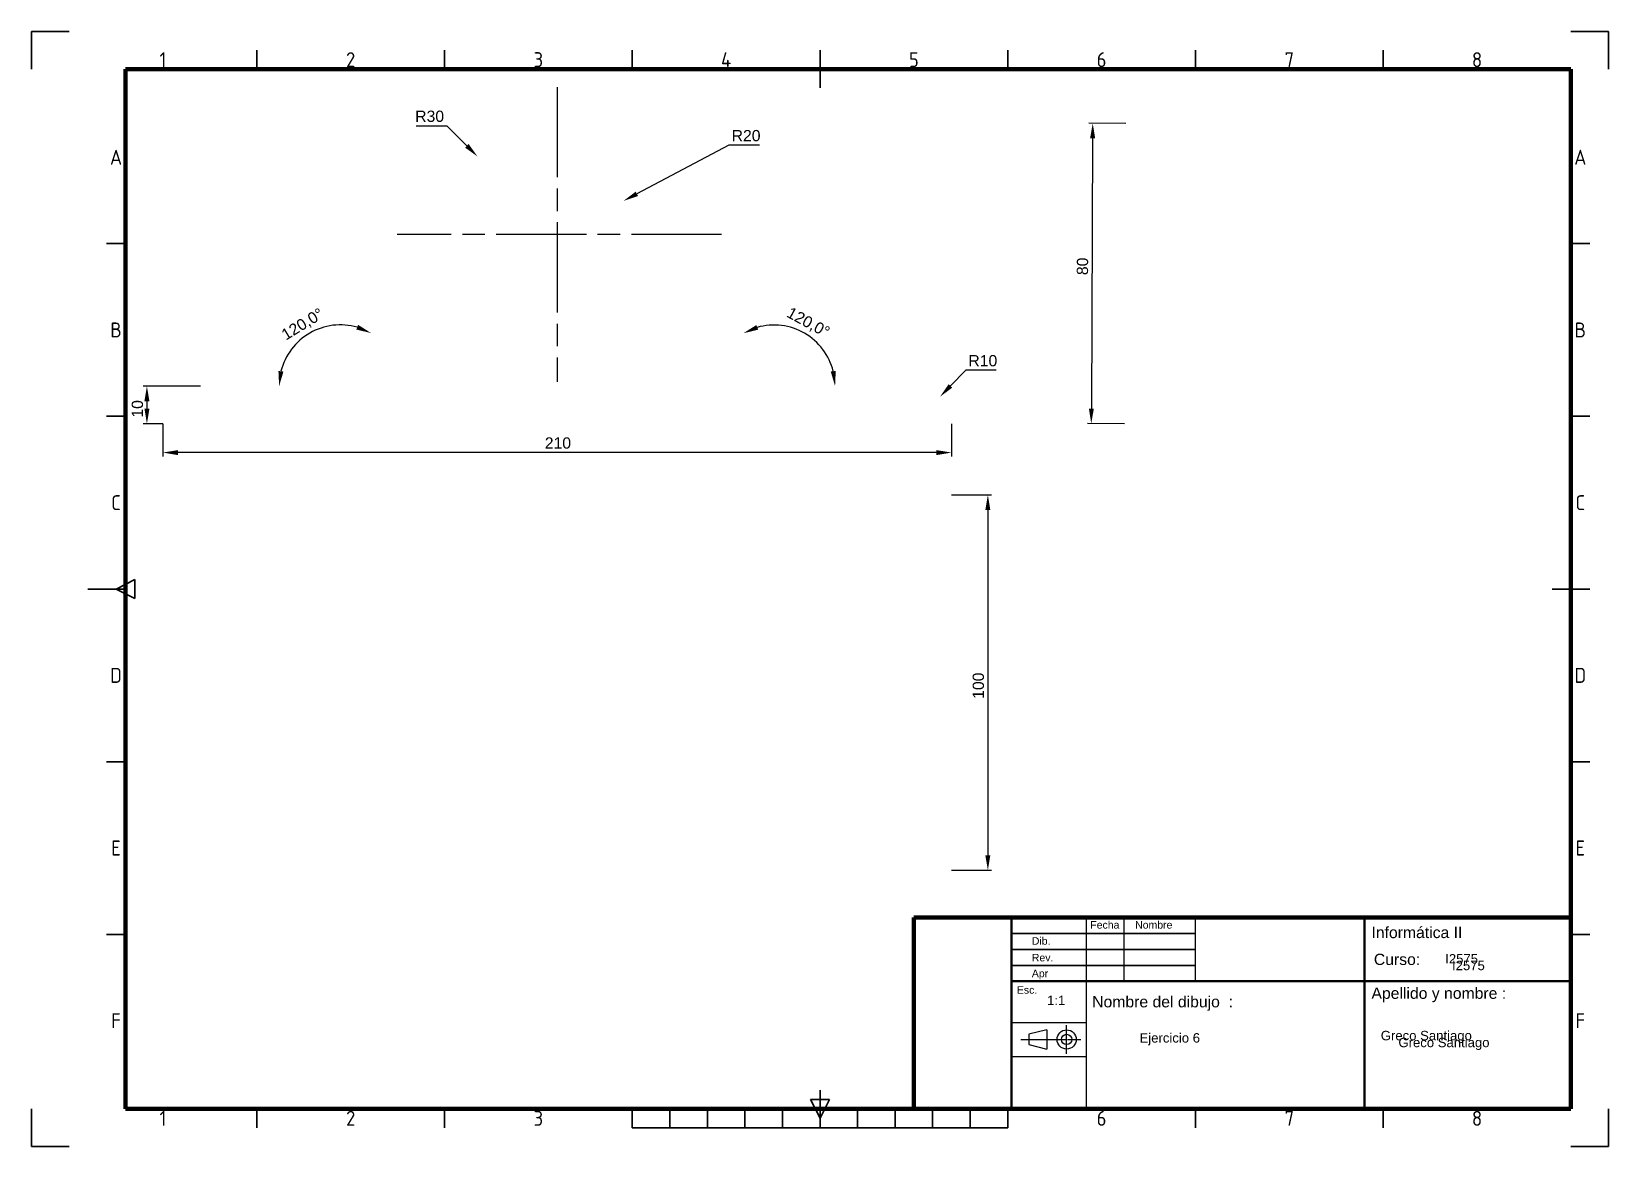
# Paper-space layout 'Papel' of a CAD drawing. Header units: millimetres. Extents: x 0 to 420, y 0 to 297.
import ezdxf
from ezdxf.enums import TextEntityAlignment as Align

# ---------------------------------------------------------------- set-up
doc = ezdxf.new("R2010")
doc.units = ezdxf.units.MM
doc.linetypes.add('ACAD_ISO08W100', pattern=[36, 24, -3, 6, -3])
doc.linetypes.add('CENTER2', pattern=[28.575, 19.05, -3.175, 3.175, -3.175])
for name, color, linetype, lineweight in [('Cotas', 5, 'Continuous', 20), ('Ejes', 3, 'ACAD_ISO08W100', 20), ('Rótulo', 7, 'Continuous', 20)]:
    doc.layers.add(name, color=color, linetype=linetype, lineweight=lineweight)
doc.styles.add('ISO Proportional', font='isocp.shx')
doc.styles.get("Standard").update_dxf_attribs({"font": 'arial.ttf'})
doc.dimstyles.new('Info 2', dxfattribs={"dimscale": 0, "dimtxt": 3, "dimasz": 4, "dimexe": 1, "dimexo": 0, "dimgap": 1, "dimtad": 1, "dimtoh": 1, "dimtxsty": 'Standard', "dimcen": 0, "dimclrd": 256, "dimclre": 256, "dimclrt": 256, "dimadec": 1, "dimazin": 0, "dimtfac": 1, "dimtofl": 0, "dimtmove": 0, "dimatfit": 3, "dimfxl": 1, "dimlwd": -1, "dimlwe": -1, "dimarcsym": 0})

# ---------------------------------------------------------------- blocks, each defined once
blk = doc.blocks.new('*U1')
at = {"color": 0, "linetype": 'CENTER2', "lineweight": 20, "ltscale": 3, "transparency": 16777216}
for p, q in [((-12.18, 0), (-0.28, 0)), ((0, 0.28), (0, 3.78)), ((0.28, 0), (3.78, 0)), ((0, -3.78), (0, -0.28))]:
    blk.add_line(p, q, dxfattribs=at)
at = {"color": 0, "linetype": 'Continuous', "lineweight": 20, "ltscale": 3, "transparency": 16777216}
for p, q in [((-0.14, 0), (0.14, 0)), ((0, -0.14), (0, 0.14))]:
    blk.add_line(p, q, dxfattribs=at)
blk = doc.blocks.new('*U15')
at = {"color": 0, "linetype": 'CENTER2', "lineweight": 20, "ltscale": 3, "transparency": 16777216}
for p, q in [((-12.18, 0), (-0.28, 0)), ((0, 0.28), (0, 3.78)), ((0.28, 0), (3.78, 0)), ((0, -3.78), (0, -0.28))]:
    blk.add_line(p, q, dxfattribs=at)
at = {"color": 0, "linetype": 'Continuous', "lineweight": 20, "ltscale": 3, "transparency": 16777216}
for p, q in [((-0.14, 0), (0.14, 0)), ((0, -0.14), (0, 0.14))]:
    blk.add_line(p, q, dxfattribs=at)
blk = doc.blocks.new('*D17')
at = {"layer": 'Cotas', "transparency": 16777216}
for p, q in [((35, 192.53), (35, 183.84)), ((245, 192.53), (245, 183.84)), ((241, 184.84), (39, 184.84))]:
    blk.add_line(p, q, dxfattribs=at)
for points in [[(39, 185.5), (39, 184.17), (35, 184.84)], [(241, 185.5), (241, 184.17), (245, 184.84)]]:
    blk.add_solid(points, dxfattribs=at)
at = {"layer": 'Defpoints', "color": 0, "transparency": 16777216}
for p in [(35, 192.53), (245, 192.53), (35, 184.84)]:
    blk.add_point(p, dxfattribs=at)
at = {"layer": 'Cotas', "transparency": 16777216, "insert": (140.2, 187.37), "char_height": 3, "attachment_point": 5}
blk.add_mtext('210', dxfattribs=at)
blk = doc.blocks.new('*D18')
at = {"layer": 'Cotas', "transparency": 16777216}
for p, q in [((245, 173.56), (255.71, 173.56)), ((254.71, 169.56), (254.71, 77.56)), ((245, 73.56), (255.71, 73.56))]:
    blk.add_line(p, q, dxfattribs=at)
for points in [[(254.04, 169.56), (255.37, 169.56), (254.71, 173.56)], [(254.04, 77.56), (255.37, 77.56), (254.71, 73.56)]]:
    blk.add_solid(points, dxfattribs=at)
at = {"layer": 'Defpoints', "color": 0, "transparency": 16777216}
for p in [(245, 173.56), (245, 73.56), (254.71, 73.56)]:
    blk.add_point(p, dxfattribs=at)
at = {"layer": 'Cotas', "transparency": 16777216, "insert": (252.18, 122.74), "char_height": 3, "attachment_point": 5, "rotation": 90}
blk.add_mtext('100', dxfattribs=at)
blk = doc.blocks.new('*D19')
at = {"layer": 'Cotas', "transparency": 16777216}
for p, q in [((291.44, 272.53), (281.64, 272.58)), ((282.62, 268.57), (282.27, 196.57)), ((291.06, 192.53), (281.25, 192.58))]:
    blk.add_line(p, q, dxfattribs=at)
for points in [[(281.95, 268.58), (283.29, 268.57), (282.64, 272.57)], [(281.61, 196.58), (282.94, 196.57), (282.25, 192.57)]]:
    blk.add_solid(points, dxfattribs=at)
at = {"layer": 'Defpoints', "color": 0, "transparency": 16777216}
for p in [(291.44, 272.53), (282.25, 192.57), (291.06, 192.53)]:
    blk.add_point(p, dxfattribs=at)
at = {"layer": 'Cotas', "transparency": 16777216, "insert": (279.92, 234.45), "char_height": 3, "attachment_point": 5, "rotation": 89.7234}
blk.add_mtext('80', dxfattribs=at)
blk = doc.blocks.new('*D20')
at = {"layer": 'Cotas', "transparency": 16777216}
blk.add_arc((82.27, 202.53), 16.33, 74.0675, 165.9325, dxfattribs=at)
for points in [[(87.01, 218.85), (86.49, 217.62), (90.43, 216.68)], [(67.09, 206.42), (65.76, 206.58), (65.94, 202.53)]]:
    blk.add_solid(points, dxfattribs=at)
at = {"layer": 'Defpoints', "color": 0, "transparency": 16777216}
for p in [(114.02, 257.53), (79.43, 218.62), (45, 202.53), (82.27, 202.53), (82.27, 202.53)]:
    blk.add_point(p, dxfattribs=at)
at = {"layer": 'Cotas', "transparency": 16777216, "insert": (72.29, 218.86), "char_height": 3, "attachment_point": 5, "rotation": 31.414}
blk.add_mtext('120,0°', dxfattribs=at)
blk = doc.blocks.new('*D21')
at = {"layer": 'Cotas', "transparency": 16777216}
blk.add_arc((197.74, 202.53), 16.28, 14.1142, 105.8858, dxfattribs=at)
for points in [[(193.54, 217.58), (193.02, 218.8), (189.6, 216.63)], [(214.19, 206.58), (212.86, 206.42), (214.02, 202.53)]]:
    blk.add_solid(points, dxfattribs=at)
at = {"layer": 'Defpoints', "color": 0, "transparency": 16777216}
for p in [(165.98, 257.53), (210.21, 213), (197.74, 202.53), (197.74, 202.53), (235, 202.53)]:
    blk.add_point(p, dxfattribs=at)
at = {"layer": 'Cotas', "transparency": 16777216, "insert": (206.79, 219.33), "char_height": 3, "attachment_point": 5, "rotation": 331.6709}
blk.add_mtext('120,0°', dxfattribs=at)
blk = doc.blocks.new('*D22')
at = {"layer": 'Cotas', "transparency": 16777216}
for p, q in [((45, 202.53), (29.73, 202.53)), ((30.73, 198.53), (30.73, 196.53)), ((35, 192.53), (29.73, 192.53))]:
    blk.add_line(p, q, dxfattribs=at)
for points in [[(30.07, 198.53), (31.4, 198.53), (30.73, 202.53)], [(30.07, 196.53), (31.4, 196.53), (30.73, 192.53)]]:
    blk.add_solid(points, dxfattribs=at)
at = {"layer": 'Defpoints', "color": 0, "transparency": 16777216}
for p in [(45, 202.53), (30.73, 192.53), (35, 192.53)]:
    blk.add_point(p, dxfattribs=at)
at = {"layer": 'Cotas', "transparency": 16777216, "insert": (28.2, 196.48), "char_height": 3, "attachment_point": 5, "rotation": 90}
blk.add_mtext('10', dxfattribs=at)
blk = doc.blocks.new('*D23')
at = {"layer": 'Cotas', "transparency": 16777216}
for p, q in [((248.8, 206.77), (244.74, 202.59)), ((256.95, 206.77), (248.8, 206.77))]:
    blk.add_line(p, q, dxfattribs=at)
blk.add_solid([(244.27, 203.05), (245.22, 202.12), (241.96, 199.72)], dxfattribs=at)
at = {"layer": 'Defpoints', "color": 0, "transparency": 16777216}
for p in [(241.96, 199.72), (235, 192.53)]:
    blk.add_point(p, dxfattribs=at)
at = {"layer": 'Cotas', "transparency": 16777216, "insert": (253.37, 209.3), "char_height": 3, "attachment_point": 5}
blk.add_mtext('R10', dxfattribs=at)
blk = doc.blocks.new('*D24')
at = {"layer": 'Cotas', "transparency": 16777216}
for p, q in [((102.45, 271.87), (110.61, 271.87)), ((110.61, 271.87), (115.94, 266.55))]:
    blk.add_line(p, q, dxfattribs=at)
blk.add_solid([(116.41, 267.03), (115.47, 266.08), (118.77, 263.73)], dxfattribs=at)
at = {"layer": 'Defpoints', "color": 0, "transparency": 16777216}
for p in [(118.77, 263.73), (140, 242.53)]:
    blk.add_point(p, dxfattribs=at)
at = {"layer": 'Cotas', "transparency": 16777216, "insert": (106.03, 274.41), "char_height": 3, "attachment_point": 5}
blk.add_mtext('R30', dxfattribs=at)
blk = doc.blocks.new('*D25')
at = {"layer": 'Cotas', "transparency": 16777216}
for p, q in [((185.73, 266.72), (161.22, 253.76)), ((193.89, 266.72), (185.73, 266.72))]:
    blk.add_line(p, q, dxfattribs=at)
blk.add_solid([(160.91, 254.34), (161.53, 253.17), (157.68, 251.89)], dxfattribs=at)
at = {"layer": 'Defpoints', "color": 0, "transparency": 16777216}
for p in [(157.68, 251.89), (140, 242.53)]:
    blk.add_point(p, dxfattribs=at)
at = {"layer": 'Cotas', "transparency": 16777216, "insert": (190.31, 269.25), "char_height": 3, "attachment_point": 5}
blk.add_mtext('R20', dxfattribs=at)

psp = doc.layouts.new('Papel')

# ---------------------------------------------------------------- linework, layer by layer
for p, q in [((0, 297), (0, 287)), ((10, 297), (0, 297)), ((0, 297), (0, 287)), ((10, 297), (0, 297)), ((420, 297), (410, 297)), ((420, 297), (410, 297)), ((420, 287), (420, 297)), ((420, 287), (420, 297)), ((60, 287), (60, 292)), ((60, 287), (60, 292)), ((110, 287), (110, 292)), ((110, 287), (110, 292)), ((160, 287), (160, 292)), ((160, 287), (160, 292)), ((210, 282), (210, 292)), ((210, 282), (210, 292)), ((260, 287), (260, 292)), ((260, 287), (260, 292)), ((310, 287), (310, 292)), ((310, 287), (310, 292)), ((360, 287), (360, 292)), ((360, 287), (360, 292)), ((25, 240.5), (20, 240.5)), ((25, 240.5), (20, 240.5)), ((415, 240.5), (410, 240.5)), ((415, 240.5), (410, 240.5)), ((25, 194.5), (20, 194.5)), ((25, 194.5), (20, 194.5)), ((415, 194.5), (410, 194.5)), ((415, 194.5), (410, 194.5)), ((15, 148.5), (25, 148.5)), ((15, 148.5), (25, 148.5)), ((22.5, 148.5), (27.5, 151)), ((22.5, 148.5), (27.5, 151)), ((27.5, 146), (22.5, 148.5)), ((27.5, 146), (22.5, 148.5)), ((27.5, 151), (27.5, 146)), ((27.5, 151), (27.5, 146)), ((405, 148.5), (415, 148.5)), ((405, 148.5), (415, 148.5)), ((25, 102.5), (20, 102.5)), ((25, 102.5), (20, 102.5)), ((415, 102.5), (410, 102.5)), ((415, 102.5), (410, 102.5)), ((25, 56.5), (20, 56.5)), ((25, 56.5), (20, 56.5)), ((261, 56.75), (310, 56.75)), ((261, 56.75), (310, 56.75)), ((415, 56.5), (410, 56.5)), ((415, 56.5), (410, 56.5)), ((261, 52.5), (310, 52.5)), ((261, 52.5), (310, 52.5)), ((261, 48.25), (310, 48.25)), ((261, 48.25), (310, 48.25)), ((210, 10), (210, 15)), ((210, 10), (210, 15)), ((0, 0), (0, 10)), ((0, 0), (0, 10)), ((60, 5), (60, 10)), ((60, 5), (60, 10)), ((110, 5), (110, 10)), ((110, 5), (110, 10)), ((160, 5), (160, 10)), ((160, 5), (160, 10)), ((170, 5), (170, 10)), ((170, 5), (170, 10)), ((180, 5), (180, 10)), ((180, 5), (180, 10)), ((190, 5), (190, 10)), ((190, 5), (190, 10)), ((200, 5), (200, 10)), ((200, 5), (200, 10)), ((207.5, 12.5), (212.5, 12.5)), ((210, 7.5), (207.5, 12.5)), ((207.5, 12.5), (212.5, 12.5)), ((210, 7.5), (207.5, 12.5)), ((212.5, 12.5), (210, 7.5)), ((212.5, 12.5), (210, 7.5)), ((210, 10), (210, 5)), ((210, 10), (210, 5)), ((220, 5), (220, 10)), ((220, 5), (220, 10)), ((230, 5), (230, 10)), ((230, 5), (230, 10)), ((240, 5), (240, 10)), ((240, 5), (240, 10)), ((250, 5), (250, 10)), ((250, 5), (250, 10)), ((260, 5), (260, 10)), ((260, 5), (260, 10)), ((310, 5), (310, 10)), ((310, 5), (310, 10)), ((360, 5), (360, 10)), ((360, 5), (360, 10)), ((420, 0), (420, 10)), ((420, 0), (420, 10)), ((160, 5), (260, 5)), ((160, 5), (260, 5)), ((0, 0), (10, 0)), ((0, 0), (10, 0)), ((420, 0), (410, 0)), ((420, 0), (410, 0))]:
    psp.add_line(p, q)
at = {"lineweight": 80}
for p, q in [((410, 287), (25, 287)), ((25, 287), (25, 10)), ((410, 287), (25, 287)), ((25, 287), (25, 10)), ((410, 10), (410, 287)), ((410, 10), (410, 287)), ((235, 61), (410, 61)), ((235, 10), (235, 61)), ((235, 61), (410, 61)), ((235, 10), (235, 61)), ((25, 10), (410, 10)), ((25, 10), (410, 10))]:
    psp.add_line(p, q, dxfattribs=at)
at = {"lineweight": 40}
for p, q in [((261, 10), (261, 61)), ((261, 10), (261, 61)), ((355, 10), (355, 61)), ((355, 10), (355, 61)), ((261, 44), (410, 44)), ((261, 44), (410, 44))]:
    psp.add_line(p, q, dxfattribs=at)
at = {"lineweight": 20}
for p, q in [((281, 10), (281, 61)), ((281, 10), (281, 61)), ((291, 44), (291, 61)), ((291, 44), (291, 61)), ((310, 44), (310, 61)), ((310, 44), (310, 61)), ((261, 33), (281, 33)), ((261, 33), (281, 33)), ((270.439, 31.055), (265.615, 29.882)), ((270.439, 31.055), (265.615, 29.882)), ((265.615, 29.882), (265.615, 27.118)), ((265.615, 29.882), (265.615, 27.118)), ((270.439, 31.055), (270.439, 25.945)), ((270.439, 31.055), (270.439, 25.945)), ((265.615, 27.118), (270.439, 25.945)), ((265.615, 27.118), (270.439, 25.945)), ((261, 24), (281, 24)), ((261, 24), (281, 24))]:
    psp.add_line(p, q, dxfattribs=at)
for radius in [2.555, 2.555, 1.382, 1.382]:
    psp.add_circle((275.694, 28.5), radius, dxfattribs=at)
at = {"layer": 'Ejes'}
for p, q in [((140.004, 282.177), (140.004, 203.678)), ((183.765, 242.928), (97.357, 242.928))]:
    psp.add_line(p, q, dxfattribs=at)

# ---------------------------------------------------------------- block references
at = {"linetype": 'CENTER2', "lineweight": 20, "ltscale": 3}
for name in ['*U1', '*U15']:
    psp.add_blockref(name, (275.694, 28.5), dxfattribs=at)

# ---------------------------------------------------------------- texts
at = {"style": 'ISO Proportional'}
for s, p in [('1', (35, 289.5)), ('1', (35, 289.5)), ('2', (85, 289.5)), ('2', (85, 289.5)), ('3', (135, 289.5)), ('3', (135, 289.5)), ('4', (185, 289.5)), ('4', (185, 289.5)), ('5', (235, 289.5)), ('5', (235, 289.5)), ('6', (285, 289.5)), ('6', (285, 289.5)), ('7', (335, 289.5)), ('7', (335, 289.5)), ('8', (385, 289.5)), ('8', (385, 289.5)), ('A', (22.5, 263.5)), ('A', (22.5, 263.5)), ('A', (412.5, 263.5)), ('A', (412.5, 263.5)), ('B', (22.5, 217.5)), ('B', (22.5, 217.5)), ('B', (412.5, 217.5)), ('B', (412.5, 217.5)), ('C', (22.5, 171.5)), ('C', (22.5, 171.5)), ('C', (412.5, 171.5)), ('C', (412.5, 171.5)), ('D', (22.5, 125.5)), ('D', (22.5, 125.5)), ('D', (412.5, 125.5)), ('D', (412.5, 125.5)), ('E', (22.5, 79.5)), ('E', (22.5, 79.5)), ('E', (412.5, 79.5)), ('E', (412.5, 79.5)), ('F', (22.5, 33.5)), ('F', (22.5, 33.5)), ('F', (412.5, 33.5)), ('F', (412.5, 33.5)), ('1', (35, 7.5)), ('1', (35, 7.5)), ('2', (85, 7.5)), ('2', (85, 7.5)), ('3', (135, 7.5)), ('3', (135, 7.5)), ('6', (285, 7.5)), ('6', (285, 7.5)), ('7', (335, 7.5)), ('7', (335, 7.5)), ('8', (385, 7.5)), ('8', (385, 7.5))]:
    psp.add_text(s, height=4, dxfattribs=at).set_placement(p, align=Align.MIDDLE)
at = {"lineweight": 20}
for s, height, p in [('Fecha', 2, (281.989, 58.037)), ('Fecha', 2, (281.989, 58.037)), ('Nombre', 2, (293.928, 58.037)), ('Nombre', 2, (293.928, 58.037)), ('Dib.', 2, (266.424, 53.745)), ('Dib.', 2, (266.424, 53.745)), ('Informática II', 3, (356.877, 55.51)), ('Informática II', 3, (356.877, 55.51)), ('Rev.', 2, (266.424, 49.312)), ('Rev.', 2, (266.424, 49.312)), ('Curso: ', 3, (357.516, 48.343)), ('Curso: ', 3, (357.516, 48.343)), ('Apr', 2, (266.424, 45.09)), ('Apr', 2, (266.424, 45.09)), ('Esc.', 2, (262.426, 40.699)), ('Esc.', 2, (262.426, 40.699)), ('Apellido y nombre : ', 3, (356.877, 39.328)), ('Apellido y nombre : ', 3, (356.877, 39.328)), ('Nombre del dibujo  : ', 3, (282.493, 37.055)), ('Nombre del dibujo  : ', 3, (282.493, 37.055))]:
    psp.add_text(s, height=height, dxfattribs=at).set_placement(p)
at = {"layer": 'Cotas', "char_height": 2.5, "attachment_point": 1}
for s, width, insert in [('I2575', 53.12347, (376.522, 51.246)), ('1:1', 6.46408, (270.48, 40.172)), ('Ejercicio 6', 41.247, (295.106, 30.175)), ('Greco Santiago', 36.7837, (364.056, 28.944))]:
    psp.add_mtext_dynamic_manual_height_columns(s, width=width, gutter_width=12.5, heights=[0], dxfattribs=dict(at, insert=insert))
at = {"layer": 'Rótulo', "char_height": 2.5, "attachment_point": 1}
for s, width, insert in [('I2575', 35.91506, (378.332, 49.459)), ('Greco Santiago', 35.24534, (359.354, 30.794))]:
    psp.add_mtext_dynamic_manual_height_columns(s, width=width, gutter_width=12.5, heights=[0], dxfattribs=dict(at, insert=insert))

# ---------------------------------------------------------------- dimensions: what is measured, and where the dimension line sits
at = {"layer": 'Cotas'}
for center, mpoint, picture, middle in [((140.004, 242.532), (118.773, 263.728), '*D24', (106.034, 271.874)), ((140.004, 242.532), (157.682, 251.885), '*D25', (190.308, 266.723)), ((235.004, 192.532), (241.961, 199.715), '*D23', (253.374, 206.77))]:
    dim = psp.add_radius_dim(center=center, mpoint=mpoint, dimstyle='Info 2', override={"dimlfac": -1}, dxfattribs=at)
    dim.commit()
    dim.dimension.update_dxf_attribs({"geometry": picture, "text_midpoint": middle, "dimtype": 164})
for base, p1, p2, angle, picture, middle, dimtype in [((282.254, 192.575), (291.445, 272.532), (291.059, 192.532), 269.72344, '*D19', (282.456, 234.437), 161), ((30.734, 192.532), (45.004, 202.532), (35.004, 192.532), 90, '*D22', (30.734, 196.48), 160), ((254.707, 73.557), (245.004, 173.557), (245.004, 73.557), 90, '*D18', (254.707, 122.737), 160)]:
    dim = psp.add_linear_dim(base=base, p1=p1, p2=p2, angle=angle, dimstyle='Info 2', override={"dimlfac": -1}, dxfattribs=at)
    dim.commit()
    dim.dimension.update_dxf_attribs({"geometry": picture, "text_midpoint": middle, "dimtype": dimtype})
for base, line1, line2, picture, middle in [((79.432, 218.617), ((114.023, 257.532), (82.269, 202.532)), ((82.269, 202.532), (45.004, 202.532)), '*D20', (73.756, 216.471)), ((210.209, 212.996), ((235.004, 202.532), (197.739, 202.532)), ((197.739, 202.532), (165.984, 257.532)), '*D21', (205.464, 216.862))]:
    dim = psp.add_angular_dim_2l(base=base, line1=line1, line2=line2, dimstyle='Info 2', override={"dimscale": 0}, dxfattribs=at)
    dim.commit()
    dim.dimension.update_dxf_attribs({"geometry": picture, "text_midpoint": middle, "dimtype": 162})
dim = psp.add_linear_dim(base=(35.004, 184.836), p1=(245.004, 192.532), p2=(35.004, 192.532), dimstyle='Info 2', override={"dimlfac": -1}, dxfattribs=at)
dim.commit()
dim.dimension.update_dxf_attribs({"geometry": '*D17', "text_midpoint": (140.196, 184.836), "dimtype": 160})

doc.saveas('drawing.dxf')
